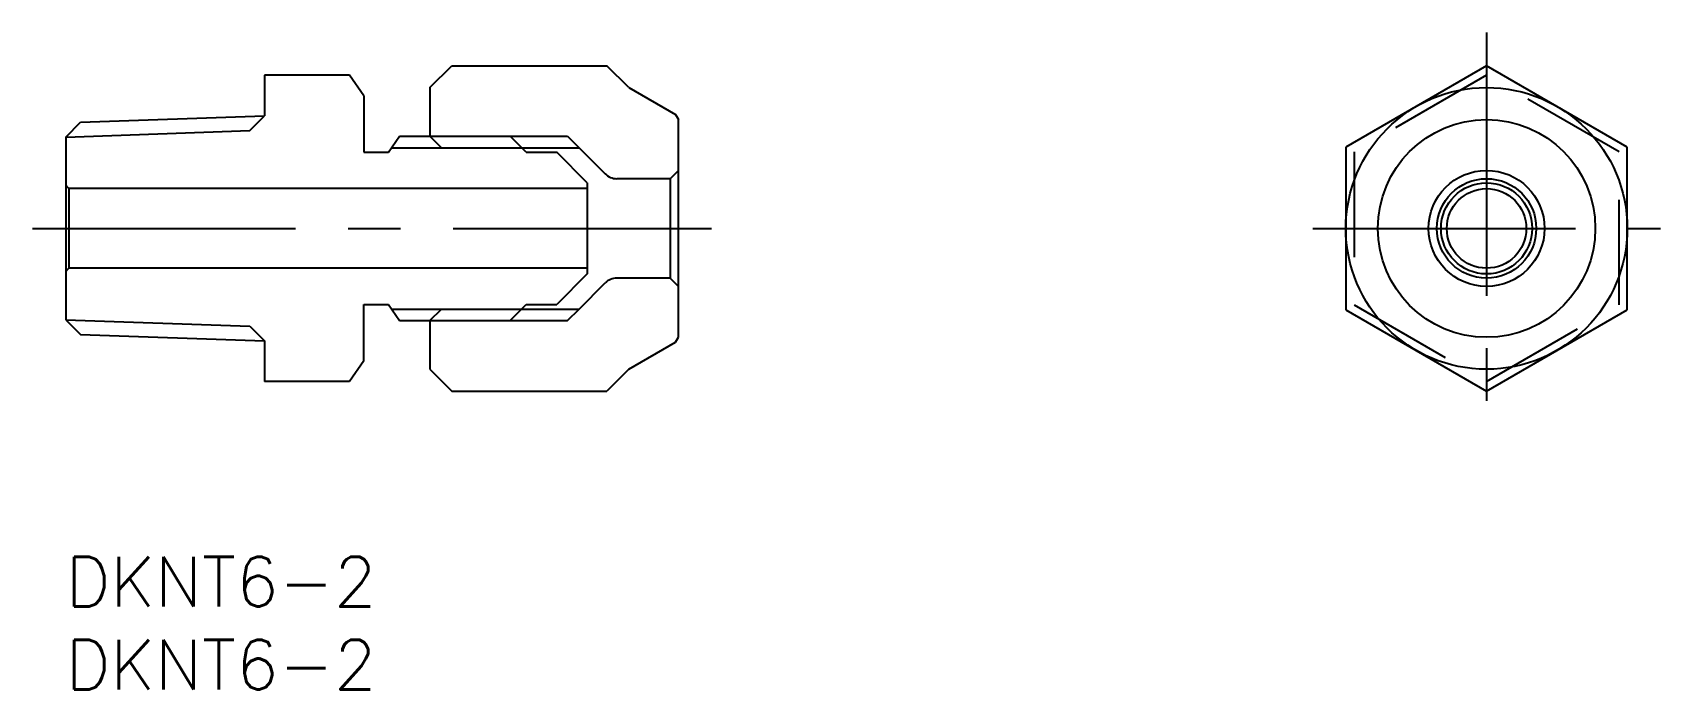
# Model space of a CAD drawing. Extents: x -2 to 96.3, y -8 to 31.6.
import ezdxf

# ---------------------------------------------------------------- set-up
doc = ezdxf.new("R2010")
doc.units = 0
doc.header["$LTSCALE"] = 0.5
doc.linetypes.add('CENTER', pattern=[50.8, 31.75, -6.35, 6.35, -6.35])
doc.linetypes.add('DASHED', pattern=[19.05, 12.7, -6.35])
for name, color, linetype in [('MSM_CENTER', 1, 'CENTER'), ('MSM_CONTINUOUS', 7, 'CONTINUOUS'), ('MSM_DASHED', 4, 'DASHED'), ('MSM_NARROW', 5, 'CONTINUOUS'), ('MSM_PART_NUMBER', 7, 'CONTINUOUS')]:
    doc.layers.add(name, color=color, linetype=linetype)
doc.styles.get("Standard").update_dxf_attribs({"font": 'txt.shx', "height": 3, "bigfont": 'bigfont.shx'})

# ---------------------------------------------------------------- blocks, each defined once
blk = doc.blocks.new('*U2')
at = {"layer": 'MSM_PART_NUMBER'}
blk.add_text('DKNT6-2', height=3, dxfattribs=at).set_placement((0, -3))
blk = doc.blocks.new('*U3')
at = {"layer": 'MSM_PART_NUMBER'}
blk.add_text('DKNT6-2', height=3, dxfattribs=at).set_placement((0, -8))

msp = doc.modelspace()

# ---------------------------------------------------------------- linework, layer by layer
at = {"layer": 'MSM_CENTER'}
for p, q in [((85.805, 31.63), (85.805, 8)), ((-2, 19.815), (39, 19.815)), ((75.305, 19.815), (96.305, 19.815))]:
    msp.add_line(p, q, dxfattribs=at)
at = {"layer": 'MSM_CONTINUOUS'}
for p, q in [((22, 28.315), (23.315, 29.63)), ((23.315, 29.63), (32.685, 29.63)), ((34, 28.315), (32.685, 29.63)), ((85.805, 29.63), (77.305, 24.722)), ((94.305, 24.722), (85.805, 29.63)), ((17.133, 29.053), (12, 29.053)), ((12, 29.053), (12, 26.603)), ((18, 27.815), (17.133, 29.053)), ((18, 27.815), (18, 24.415)), ((22, 28.315), (22, 25.371)), ((34, 28.315), (36.827, 26.683)), ((0.887, 26.215), (12, 26.603)), ((36.827, 26.683), (37, 26.383)), ((0, 25.328), (0.887, 26.215)), ((37, 13.247), (37, 26.383)), ((0, 25.328), (0, 14.302)), ((19.5, 24.415), (20.169, 25.371)), ((20.169, 25.371), (26.844, 25.371)), ((22.687, 24.684), (31, 24.684)), ((27.8, 24.415), (26.844, 25.371)), ((31, 24.684), (32.576, 23.108)), ((77.305, 24.722), (77.305, 14.907)), ((94.305, 14.907), (94.305, 24.722)), ((18, 24.415), (19.5, 24.415)), ((27.8, 24.415), (29.65, 24.415)), ((31.5, 22.565), (29.65, 24.415)), ((36.5, 22.815), (33.283, 22.815)), ((37, 23.315), (36.5, 22.815)), ((36.5, 22.815), (36.5, 16.815)), ((0.2, 22.215), (0, 22.415)), ((31.5, 22.215), (0.2, 22.215)), ((0.2, 22.215), (0.2, 17.415)), ((31.5, 22.565), (31.5, 17.065)), ((0, 17.215), (0.2, 17.415)), ((31.5, 17.415), (0.2, 17.415)), ((31.5, 17.065), (29.65, 15.215)), ((36.5, 16.815), (33.283, 16.815)), ((37, 16.315), (36.5, 16.815)), ((31, 14.946), (32.576, 16.522)), ((18, 15.215), (19.5, 15.215)), ((18, 11.815), (18, 15.215)), ((19.5, 15.215), (20.169, 14.259)), ((22.687, 14.946), (31, 14.946)), ((26.844, 14.259), (27.8, 15.215)), ((27.8, 15.215), (29.65, 15.215)), ((77.305, 14.907), (85.805, 10)), ((85.805, 10), (94.305, 14.907)), ((0, 14.302), (0.887, 13.415)), ((11.117, 13.914), (12, 13.027)), ((20.169, 14.259), (26.844, 14.259)), ((22, 14.259), (22, 11.315)), ((0.887, 13.415), (12, 13.027)), ((12, 13.027), (12, 10.577)), ((34, 11.315), (36.827, 12.947)), ((36.827, 12.947), (37, 13.247)), ((18, 11.815), (17.133, 10.577)), ((22, 11.315), (23.315, 10)), ((34, 11.315), (32.685, 10)), ((17.133, 10.577), (12, 10.577)), ((23.315, 10), (32.685, 10))]:
    msp.add_line(p, q, dxfattribs=at)
for radius in [8.5, 6.568, 3.5, 3, 2.75, 2.4]:
    msp.add_circle((85.805, 19.815), radius, dxfattribs=at)
for centre, start, end in [((33.283, 23.815), 225, 270), ((33.283, 15.815), 90, 135)]:
    msp.add_arc(centre, 1, start, end, dxfattribs=at)
at = {"layer": 'MSM_DASHED'}
for p, q in [((85.805, 29.053), (77.805, 24.434)), ((93.805, 24.434), (85.805, 29.053)), ((22, 25.371), (22.687, 24.684)), ((77.805, 24.434), (77.805, 15.196)), ((93.805, 15.196), (93.805, 24.434)), ((22, 14.259), (22.687, 14.946)), ((77.805, 15.196), (85.805, 10.577)), ((85.805, 10.577), (93.805, 15.196))]:
    msp.add_line(p, q, dxfattribs=at)
at = {"layer": 'MSM_NARROW'}
for p, q in [((11.117, 25.716), (12, 26.603)), ((0, 25.328), (11.117, 25.716)), ((19.688, 24.684), (27.531, 24.684)), ((22, 25.371), (30.313, 25.371)), ((30.313, 25.371), (31, 24.684)), ((19.688, 14.946), (27.531, 14.946)), ((30.313, 14.259), (31, 14.946)), ((0, 14.302), (11.117, 13.914)), ((11.117, 13.914), (12, 13.027)), ((22, 14.259), (30.313, 14.259))]:
    msp.add_line(p, q, dxfattribs=at)

# ---------------------------------------------------------------- block references
at = {"layer": 'MSM_CONTINUOUS'}
for name in ['*U2', '*U3']:
    msp.add_blockref(name, (0, 0), dxfattribs=at)

doc.saveas('drawing.dxf')
